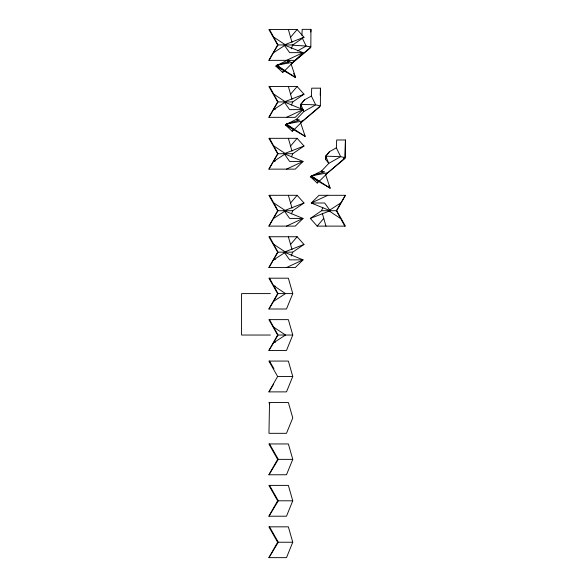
<?xml version="1.0" encoding="UTF-8"?>
<svg xmlns="http://www.w3.org/2000/svg" width="587" height="587" viewBox="0 0 587 587"><rect width="100%" height="100%" fill="white"/><g stroke="black" fill="none" stroke-linecap="round" stroke-linejoin="round"><path stroke-width="0.88" d="M284.556 70.543L282.67 72.414L275.817 66.03L287.05 60.38L290.183 61.261L276.756 65.252L284.548 70.858L293.317 62.141L310.846 47.019L310.919 29.35L302.18 29.35L301.916 35.469M320.377 105.843L320.458 88.175L311.712 88.175L311.374 96.048L315.703 104.875L320.377 105.843L302.848 120.966L294.08 129.683L286.295 124.084L299.715 120.086L296.582 119.205L285.355 124.862L292.209 131.239L294.087 129.367M345.354 157.646L345.427 139.977L336.689 139.977L336.344 147.843L340.68 156.678L345.354 157.646L327.825 172.769L319.057 181.486L311.264 175.887L324.692 171.888L321.559 171.008L310.332 176.665L317.185 183.041L319.064 181.17M269.528 402.513L268.963 433.323L286.493 433.323L292.759 417.915L288.364 402.513L268.89 402.513L269.763 404.054M297.404 120.841L296.582 119.205L303.809 111.559L300.771 104.347L315.703 104.875L303.809 111.559L300.698 107.759L300.771 104.347L304.558 99.841L311.374 96.048M322.373 172.644L321.559 171.008L328.779 163.362L325.741 156.149L340.68 156.678L328.779 163.362L325.675 159.561L325.741 156.149L329.534 151.644L336.344 147.843M310.347 46.226L310.281 48.002L291.438 63.697M310.831 32.014L310.919 29.35M320.216 95.285L320.458 88.175M325.954 174.324L344.789 158.629L345.427 139.977M291.196 48.794L292.759 44.95L303.993 37.245L297.139 29.541L268.89 29.541L277.629 44.95L268.89 60.351L295.261 60.351L303.053 52.647L284.167 44.95L303.993 37.245M291.504 105.007L292.759 101.925L303.993 94.221L297.139 86.516L268.89 86.516L277.629 101.925L268.89 117.334L295.261 117.334L303.053 109.63L284.167 101.925L303.993 94.221M291.504 156.81L292.759 153.728L303.993 146.024L297.139 138.319L268.89 138.319L277.629 153.728L268.89 169.137L295.261 169.137L303.053 161.432L284.167 153.728L303.993 146.024M291.504 213.793L292.759 210.711L303.993 203.007L297.139 195.302L268.89 195.302L277.629 210.711L268.89 226.12L295.261 226.12L303.053 218.415L284.167 210.711L303.993 203.007M291.196 256.005L292.759 252.153L303.993 244.449L297.139 236.744L268.89 236.744L277.629 252.153L268.89 267.562L295.261 267.562L303.053 259.858L284.167 252.153L303.993 244.449M310.332 218.415L330.158 210.711L311.264 203.007L319.057 195.302L345.427 195.302L336.689 210.711L345.427 226.12L317.185 226.12L310.332 218.415L321.559 210.711L322.813 207.629M292.759 293.595L286.493 309.004L268.89 309.004L277.629 293.595L268.89 278.187L288.364 278.187L292.759 293.595L285.539 293.595L273.637 301.3L268.963 309.004M292.759 335.038L286.493 350.446L268.89 350.446L277.629 335.038L268.89 319.629L288.364 319.629L292.759 335.038L285.539 335.038L273.637 342.742L268.963 350.446M292.759 376.48L286.493 391.881L268.89 391.881L277.629 376.48L268.89 361.071L288.364 361.071L292.759 376.48L277.629 376.48M292.759 459.357L286.493 474.766L268.89 474.766L277.629 459.357L268.89 443.948L288.364 443.948L292.759 459.357L277.629 459.357M292.759 500.799L286.493 516.208L268.89 516.208L277.629 500.799L268.89 485.39L288.364 485.39L292.759 500.799L277.629 500.799M292.759 542.241L286.493 557.65L268.89 557.65L277.629 542.241L268.89 526.832L288.364 526.832L292.759 542.241L277.629 542.241M268.963 60.351L277.974 44.95L269.528 29.541M268.963 226.12L277.974 210.711L269.528 195.302M273.637 301.3L277.974 293.595L269.528 278.187M345.354 195.302L336.344 210.711L344.789 226.12M268.963 117.334L277.974 101.925L269.528 86.516M268.963 169.137L277.974 153.728L269.528 138.319M268.963 267.562L277.974 252.153L269.528 236.744M268.963 391.881L273.637 384.184M268.963 474.766L278.311 459.357L269.528 443.948M268.963 516.208L278.311 500.799L269.528 485.39M268.963 557.65L278.311 542.241L269.528 526.832M282.67 72.414L284.079 70.191M292.209 131.239L293.617 129.015M317.185 183.041L318.587 180.818M304.558 99.841L300.625 104.603L300.698 107.759M329.534 151.644L325.602 156.406L325.675 159.561M290.565 37.245L297.139 29.541M290.565 94.221L297.139 86.516M290.565 146.024L297.139 138.319M290.565 203.007L297.139 195.302M290.565 244.449L297.139 236.744M317.185 226.12L323.753 218.415M300.977 122.522L319.82 106.827M273.637 52.647L284.79 45.426M284.79 102.409L273.637 109.63L275.398 109.189M284.79 154.212L273.637 161.432L275.398 160.992M273.637 218.415L284.79 211.195M340.68 203.007L328.779 210.711L340.401 218.415M284.79 252.637L273.637 259.858L275.398 259.41M297.448 50.952L306.172 46.05L310.846 47.019M286.493 60.351L303.053 52.647L289.626 52.647L284.167 44.95M286.493 117.334L303.053 109.63L289.626 109.63L284.167 101.925M286.493 169.137L303.053 161.432L289.626 161.432L284.167 153.728M327.825 195.302L311.264 203.007L324.692 203.007L330.158 210.711M286.493 226.12L303.053 218.415L289.626 218.415L284.167 210.711M286.493 267.562L303.053 259.858L289.626 259.858L284.167 252.153M275.398 342.294L273.637 342.742L277.974 335.038L269.528 319.629M293.317 62.141L276.756 65.252L295.643 77.572L291.042 63.836M302.848 120.966L286.295 124.084L305.181 136.397L300.581 122.661M327.825 172.769L311.264 175.887L330.158 188.2L325.55 174.464M277.629 44.95L292.759 44.95M277.629 101.925L292.759 101.925M277.629 153.728L292.759 153.728M277.629 210.711L292.759 210.711M321.559 210.711L336.689 210.711M277.629 252.153L292.759 252.153M270.402 293.595L241.573 293.595L241.573 335.038L270.402 335.038M277.629 293.595L284.783 293.595M277.629 335.038L284.783 335.038M292.15 45.17L306.172 46.05L302.232 38.016M275.663 286.331L273.916 285.891L285.539 293.595M343.329 158.145L344.789 158.629M275.817 66.03L295.643 77.572L293.595 73.478M285.355 124.862L305.181 136.397L304.36 134.761M310.332 176.665L330.158 188.2L328.925 185.741M273.916 37.245L285.539 44.95M273.916 94.221L285.539 101.925M273.916 146.024L285.539 153.728M273.916 203.007L284.812 210.227M273.916 244.449L285.539 252.153M273.916 327.333L285.539 335.038M269.528 361.071L273.916 368.775M287.05 60.38L288.276 62.831M288.364 29.541L292.025 42.381M288.364 86.516L292.025 99.357M322.292 213.279L325.954 226.12M288.364 138.319L292.025 151.16M288.364 195.302L292.025 208.143M288.364 236.744L292.025 249.585"/></g></svg>
